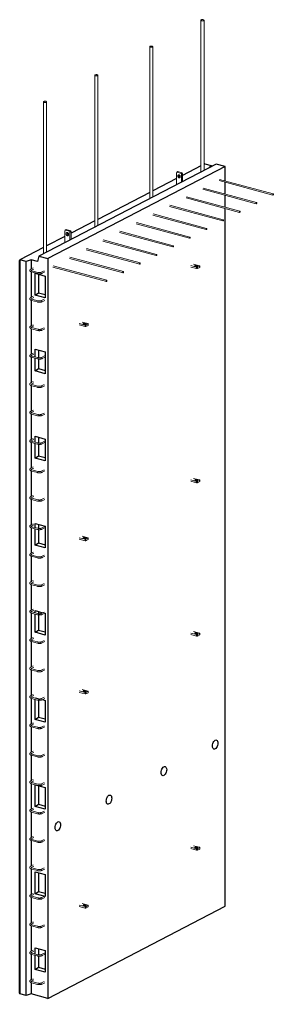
# Model space of a CAD drawing. Header units: millimetres. Extents: x -2992 to 10800, y 1067 to 19104.
# Drawn here: x 9178 to 10800, y 5946 to 12197 of the extents above; entities that cross this region are included whole.
import ezdxf

# ---------------------------------------------------------------- set-up
doc = ezdxf.new("R2010")
doc.units = ezdxf.units.MM
for name, color, linetype, lineweight in [('A-GENM', 13, 'Continuous', 18), ('A-WALL', 113, 'Continuous', 25), ('S-RBAR', 171, 'Continuous', 18)]:
    doc.layers.add(name, color=color, linetype=linetype, lineweight=lineweight)

# ---------------------------------------------------------------- blocks, each defined once
blk = doc.blocks.new('Rebar Bar - Part 3166313199-431004-3D Ortho')
at = {"layer": 'S-RBAR'}
for p, q in [((-8254.6, 10610.9), (-8270.7, 10602.6)), ((-8267, 10595.5), (-8250.9, 10603.8))]:
    blk.add_line(p, q, dxfattribs=at)
blk = doc.blocks.new('Rebar Bar - Part 2227165887-431004-3D Ortho')
at = {"layer": 'S-RBAR'}
for points in [[(-8270.7, 10602.6, 0), (-8271.3, 10602.3, 0), (-8271.8, 10601.9, 0), (-8272.4, 10601.6, 0), (-8272.9, 10601.2, 0), (-8273.4, 10600.8, 0), (-8273.9, 10600.4, 0), (-8274.3, 10600, 0), (-8274.8, 10599.5, 0), (-8275.2, 10599, 0), (-8275.5, 10598.4, 0), (-8275.9, 10597.8, 0), (-8276.2, 10597.2, 0), (-8276.4, 10596.5, 0), (-8276.5, 10595.8, 0), (-8276.6, 10595.1, 0), (-8276.6, 10594.4, 0), (-8276.6, 10593.7, 0), (-8276.4, 10593, 0), (-8276.2, 10592.3, 0), (-8275.9, 10591.6, 0), (-8275.6, 10591, 0), (-8275.3, 10590.5, 0), (-8274.9, 10590, 0), (-8274.5, 10589.5, 0), (-8274, 10589, 0), (-8273.5, 10588.6, 0), (-8273, 10588.2, 0), (-8272.5, 10587.8, 0), (-8272, 10587.5, 0), (-8271.4, 10587.1, 0), (-8270.8, 10586.8, 0), (-8270.2, 10586.5, 0), (-8269.6, 10586.2, 0), (-8269, 10585.9, 0), (-8268.3, 10585.7, 0), (-8267.7, 10585.4, 0), (-8267, 10585.2, 0), (-8266.3, 10585, 0), (-8265.6, 10584.8, 0), (-8265.4, 10584.7, 0)], [(-8268.7, 10594.3, 0), (-8268.7, 10594.3, 0), (-8268.6, 10594.4, 0), (-8268.5, 10594.5, 0), (-8268.4, 10594.6, 0), (-8268.2, 10594.7, 0), (-8268, 10594.9, 0), (-8267.7, 10595.1, 0), (-8267.5, 10595.2, 0), (-8267.1, 10595.4, 0), (-8267, 10595.5, 0)], [(-8268.7, 10595.1, 0), (-8268.7, 10595.1, 0), (-8268.7, 10595, 0), (-8268.6, 10594.9, 0), (-8268.5, 10594.8, 0), (-8268.4, 10594.7, 0), (-8268.2, 10594.6, 0), (-8268, 10594.4, 0), (-8267.7, 10594.2, 0), (-8267.5, 10594.1, 0), (-8267.1, 10593.9, 0), (-8266.8, 10593.7, 0), (-8266.4, 10593.5, 0), (-8266, 10593.3, 0), (-8265.5, 10593.2, 0), (-8265.1, 10593, 0), (-8264.6, 10592.8, 0), (-8264.1, 10592.7, 0), (-8263.5, 10592.5, 0), (-8263.3, 10592.4, 0)]]:
    blk.add_polyline3d(points, dxfattribs=at)
blk = doc.blocks.new('Rebar Bar - Part 981547073-431004-3D Ortho')
at = {"layer": 'S-RBAR'}
for p, q in [((-8265.4, 10584.7), (-8228.1, 10574.7)), ((-8226, 10582.4), (-8263.3, 10592.4))]:
    blk.add_line(p, q, dxfattribs=at)
blk = doc.blocks.new('Rebar Bar - Part 2227165887-V1-3D Ortho')
at = {"layer": 'S-RBAR'}
for points in [[(-8197.3, 10576.7, 0), (-8197.9, 10576.4, 0), (-8198.5, 10576.1, 0), (-8199.1, 10575.8, 0), (-8199.8, 10575.5, 0), (-8200.4, 10575.3, 0), (-8201.1, 10575.1, 0), (-8201.8, 10574.9, 0), (-8202.6, 10574.7, 0), (-8203.3, 10574.5, 0), (-8204.1, 10574.3, 0), (-8204.8, 10574.1, 0), (-8205.6, 10574, 0), (-8206.4, 10573.8, 0), (-8207.2, 10573.7, 0), (-8208, 10573.6, 0), (-8208.8, 10573.5, 0), (-8209.7, 10573.4, 0), (-8210.5, 10573.3, 0), (-8211.3, 10573.2, 0), (-8212.2, 10573.2, 0), (-8213.1, 10573.1, 0), (-8213.9, 10573.1, 0), (-8214.8, 10573.1, 0), (-8215.6, 10573.1, 0), (-8216.5, 10573.1, 0), (-8217.3, 10573.1, 0), (-8218.2, 10573.2, 0), (-8219.1, 10573.2, 0), (-8219.9, 10573.3, 0), (-8220.7, 10573.4, 0), (-8221.6, 10573.4, 0), (-8222.4, 10573.5, 0), (-8223.2, 10573.7, 0), (-8224, 10573.8, 0), (-8224.8, 10573.9, 0), (-8225.6, 10574.1, 0), (-8226.4, 10574.2, 0), (-8227.1, 10574.4, 0), (-8227.9, 10574.6, 0), (-8228.1, 10574.7, 0)], [(-8200.9, 10583.8, 0), (-8201.3, 10583.6, 0), (-8201.7, 10583.4, 0), (-8202.1, 10583.2, 0), (-8202.6, 10583, 0), (-8203.1, 10582.9, 0), (-8203.6, 10582.7, 0), (-8204.1, 10582.5, 0), (-8204.7, 10582.4, 0), (-8205.2, 10582.2, 0), (-8205.8, 10582.1, 0), (-8206.4, 10582, 0), (-8207.1, 10581.8, 0), (-8207.7, 10581.7, 0), (-8208.4, 10581.6, 0), (-8209.1, 10581.5, 0), (-8209.8, 10581.4, 0), (-8210.5, 10581.3, 0), (-8211.2, 10581.3, 0), (-8211.9, 10581.2, 0), (-8212.6, 10581.2, 0), (-8213.4, 10581.1, 0), (-8214.1, 10581.1, 0), (-8214.8, 10581.1, 0), (-8215.6, 10581.1, 0), (-8216.3, 10581.1, 0), (-8217.1, 10581.1, 0), (-8217.8, 10581.2, 0), (-8218.5, 10581.2, 0), (-8219.2, 10581.3, 0), (-8220, 10581.3, 0), (-8220.7, 10581.4, 0), (-8221.4, 10581.5, 0), (-8222.1, 10581.6, 0), (-8222.7, 10581.7, 0), (-8223.4, 10581.8, 0), (-8224, 10581.9, 0), (-8224.6, 10582, 0), (-8225.2, 10582.2, 0), (-8225.8, 10582.3, 0), (-8226, 10582.4, 0)]]:
    blk.add_polyline3d(points, dxfattribs=at)
blk = doc.blocks.new('Rebar Bar - Part 3131074535-431004-3D Ortho')
at = {"layer": 'S-RBAR'}
for p, q in [((-8184.9, 10592.1), (-8200.9, 10583.8)), ((-8197.3, 10576.7), (-8181.2, 10585))]:
    blk.add_line(p, q, dxfattribs=at)
blk = doc.blocks.new('Rebar Bar - Part 3131074535-V2-3D Ortho')
at = {"layer": 'S-RBAR'}
for p, q in [((-8178.4, 10050.7), (-8200.9, 10039)), ((-8197.3, 10031.9), (-8178.4, 10041.7))]:
    blk.add_line(p, q, dxfattribs=at)
blk = doc.blocks.new('Rebar Bar - Part 3166313199-V3-3D Ortho')
at = {"layer": 'S-RBAR'}
for p, q in [((-8254.6, 7887.3), (-8270.7, 7879)), ((-8267, 7871.9), (-8251.3, 7880))]:
    blk.add_line(p, q, dxfattribs=at)
blk = doc.blocks.new('Rebar Bar - Part 3131074535-V4-3D Ortho')
at = {"layer": 'S-RBAR'}
for p, q in [((-8185.4, 7686.7), (-8200.9, 7678.6)), ((-8197.3, 7671.5), (-8181.2, 7679.8))]:
    blk.add_line(p, q, dxfattribs=at)
blk = doc.blocks.new('Rebar Bar - Part 3131074535-V5-3D Ortho')
at = {"layer": 'S-RBAR'}
for p, q in [((-8184.3, 7324.1), (-8200.9, 7315.4)), ((-8197.3, 7308.3), (-8181.2, 7316.7))]:
    blk.add_line(p, q, dxfattribs=at)
blk = doc.blocks.new('RR spread anchor face based - RR-SA-4_0-240-1726833-3D Ortho')
at = {"layer": 'A-GENM'}
for p, q in [((-8050.4, 10852.5), (-8052.4, 10848.4)), ((-8052.4, 10848.4), (-8052.4, 10772.1)), ((-8050.4, 10852.5), (-8043.4, 10856.1)), ((-8022, 10844.8), (-8050.4, 10852.5)), ((-8043.5, 10826.2), (-8043.5, 10829.9)), ((-8043.4, 10856.1), (-8015, 10848.5)), ((-8036.2, 10835.7), (-8036.5, 10833.6)), ((-8036.5, 10833.6), (-8036.5, 10829.9)), ((-8028.9, 10826), (-8028.9, 10822.3)), ((-8022, 10844.8), (-8015, 10848.5)), ((-8020, 10839.6), (-8022, 10844.8)), ((-8013, 10843.3), (-8020, 10839.6)), ((-8020, 10788.9), (-8020, 10839.6)), ((-8015, 10848.5), (-8013, 10843.3)), ((-8013, 10843.3), (-8013, 10792.6))]:
    blk.add_line(p, q, dxfattribs=at)
for points in [[(-8043.5, 10829.9, 0), (-8043.3, 10832, 0), (-8042.5, 10833.8, 0), (-8041.4, 10835.3, 0), (-8039.9, 10836.2, 0), (-8038.1, 10836.5, 0), (-8036.2, 10836.3, 0), (-8034.3, 10835.5, 0), (-8032.6, 10834.2, 0), (-8031.1, 10832.5, 0), (-8029.9, 10830.4, 0), (-8029.2, 10828.2, 0), (-8028.9, 10826, 0)], [(-8028.9, 10822.3, 0), (-8029.2, 10820.2, 0), (-8029.9, 10818.4, 0), (-8031.1, 10817, 0), (-8032.6, 10816, 0), (-8034.3, 10815.7, 0), (-8036.2, 10815.9, 0), (-8038.1, 10816.7, 0), (-8039.9, 10818, 0), (-8041.4, 10819.7, 0), (-8042.5, 10821.8, 0), (-8043.3, 10824, 0), (-8043.5, 10826.2, 0)], [(-8036.5, 10829.9, 0), (-8036.2, 10827.6, 0), (-8035.5, 10825.4, 0), (-8034.4, 10823.4, 0), (-8032.8, 10821.6, 0), (-8031.1, 10820.3, 0), (-8029.4, 10819.6, 0)], [(-8042.5, 10777.5, 0), (-8041.4, 10778.9, 0), (-8039.9, 10779.8, 0), (-8038.1, 10780.1, 0), (-8037.1, 10780.1, 0)]]:
    blk.add_polyline3d(points, dxfattribs=at)
blk = doc.blocks.new('RR spread anchor face based - RR-SA-2_5-150-1726819-3D Ortho')
at = {"layer": 'A-GENM'}
for p, q in [((-7960.4, 10255.8), (-7923.9, 10245.9)), ((-7906.3, 10255), (-7942.8, 10264.9)), ((-7927.7, 10250.6), (-7932.6, 10252)), ((-7924.4, 10256.2), (-7919.5, 10254.9)), ((-7918.4, 10245.6), (-7903.7, 10253.2)), ((-7903.7, 10253.2), (-7906.3, 10255)), ((-7903.7, 10253.2), (-7903.7, 10243.9)), ((-7923.9, 10236.6), (-7960.4, 10246.5)), ((-7923.9, 10245.9), (-7918.4, 10245.6)), ((-7923.9, 10236.6), (-7923.9, 10245.9)), ((-7918.4, 10236.3), (-7923.9, 10236.6)), ((-7918.4, 10245.6), (-7918.4, 10236.3)), ((-7903.7, 10243.9), (-7918.4, 10236.3))]:
    blk.add_line(p, q, dxfattribs=at)
for points in [[(-7932.6, 10252, 0), (-7933.9, 10252.4, 0), (-7934.9, 10253, 0), (-7935.4, 10253.7, 0), (-7935.4, 10254.3, 0), (-7935, 10255, 0), (-7934.2, 10255.6, 0), (-7932.9, 10256.1, 0), (-7931.3, 10256.5, 0), (-7929.6, 10256.7, 0), (-7927.8, 10256.7, 0), (-7926, 10256.5, 0), (-7924.4, 10256.2, 0)], [(-7919.5, 10254.9, 0), (-7918.2, 10254.4, 0), (-7917.2, 10253.8, 0), (-7916.7, 10253.2, 0), (-7916.6, 10252.5, 0), (-7917.1, 10251.8, 0), (-7917.9, 10251.2, 0), (-7919.2, 10250.7, 0), (-7920.7, 10250.4, 0), (-7922.5, 10250.2, 0), (-7924.3, 10250.2, 0), (-7926.1, 10250.3, 0), (-7927.7, 10250.6, 0)]]:
    blk.add_polyline3d(points, dxfattribs=at)
blk = doc.blocks.new('Rebar Bar - Part 1814174108-431004-3D Ortho')
at = {"layer": 'S-RBAR'}
for p, q in [((-7511, 12023.3), (-7511, 11053)), ((-7491, 11063.4), (-7491, 12023.3))]:
    blk.add_line(p, q, dxfattribs=at)
for points in [[(-7495.2, 12026.3, 0), (-7497.5, 12026.8, 0), (-7500, 12027, 0), (-7502.6, 12027, 0), (-7505.1, 12026.7, 0), (-7507.3, 12026.2, 0), (-7509.1, 12025.5, 0), (-7510.4, 12024.6, 0), (-7511, 12023.7, 0), (-7510.9, 12022.7, 0), (-7510.1, 12021.8, 0), (-7508.8, 12020.9, 0), (-7506.9, 12020.3, 0)], [(-7506.9, 12020.3, 0), (-7504.6, 12019.8, 0), (-7502, 12019.6, 0), (-7499.4, 12019.6, 0), (-7496.9, 12019.9, 0), (-7494.7, 12020.4, 0), (-7492.9, 12021.1, 0), (-7491.7, 12022, 0), (-7491.1, 12022.9, 0), (-7491.1, 12023.9, 0), (-7491.9, 12024.8, 0), (-7493.3, 12025.7, 0), (-7495.2, 12026.3, 0)]]:
    blk.add_polyline3d(points, dxfattribs=at)
blk = doc.blocks.new('Rebar Bar - Part 1026889929-431004-3D Ortho')
at = {"layer": 'S-RBAR'}
for p, q in [((-8188.9, 11671.5), (-8188.9, 10701.2)), ((-8168.9, 10711.6), (-8168.9, 11671.5))]:
    blk.add_line(p, q, dxfattribs=at)
for points in [[(-8173.1, 11674.6, 0), (-8175.4, 11675, 0), (-8177.9, 11675.2, 0), (-8180.5, 11675.2, 0), (-8183, 11674.9, 0), (-8185.3, 11674.4, 0), (-8187, 11673.7, 0), (-8188.3, 11672.8, 0), (-8188.9, 11671.9, 0), (-8188.8, 11670.9, 0), (-8188.1, 11670, 0), (-8186.7, 11669.2, 0), (-8184.8, 11668.5, 0)], [(-8184.8, 11668.5, 0), (-8182.5, 11668, 0), (-8179.9, 11667.8, 0), (-8177.3, 11667.8, 0), (-8174.8, 11668.1, 0), (-8172.6, 11668.6, 0), (-8170.8, 11669.3, 0), (-8169.6, 11670.2, 0), (-8169, 11671.1, 0), (-8169.1, 11672.1, 0), (-8169.8, 11673.1, 0), (-8171.2, 11673.9, 0), (-8173.1, 11674.6, 0)]]:
    blk.add_polyline3d(points, dxfattribs=at)
blk = doc.blocks.new('Rebar Bar - Part 1386382727-431004-3D Ortho')
at = {"layer": 'S-RBAR'}
for p, q in [((-7184, 12193), (-7184, 11222.7)), ((-7164, 11233.1), (-7164, 12193))]:
    blk.add_line(p, q, dxfattribs=at)
for points in [[(-7168.2, 12196, 0), (-7170.5, 12196.5, 0), (-7173, 12196.7, 0), (-7175.6, 12196.7, 0), (-7178.1, 12196.4, 0), (-7180.3, 12195.9, 0), (-7182.1, 12195.2, 0), (-7183.4, 12194.3, 0), (-7184, 12193.4, 0), (-7183.9, 12192.4, 0), (-7183.1, 12191.4, 0), (-7181.8, 12190.6, 0), (-7179.9, 12189.9, 0)], [(-7179.9, 12189.9, 0), (-7177.6, 12189.5, 0), (-7175, 12189.3, 0), (-7172.4, 12189.3, 0), (-7169.9, 12189.6, 0), (-7167.7, 12190.1, 0), (-7165.9, 12190.8, 0), (-7164.7, 12191.6, 0), (-7164.1, 12192.6, 0), (-7164.2, 12193.6, 0), (-7164.9, 12194.5, 0), (-7166.3, 12195.3, 0), (-7168.2, 12196, 0)]]:
    blk.add_polyline3d(points, dxfattribs=at)
blk = doc.blocks.new('Rebar Bar - Part 4226160731-431004-3D Ortho')
at = {"layer": 'S-RBAR'}
for p, q in [((-8129.6, 10616.5), (-7787.5, 10524.1)), ((-7785.4, 10531.9), (-8127.5, 10624.2))]:
    blk.add_line(p, q, dxfattribs=at)
for points in [[(-7784.1, 10529.2, 0), (-7784.2, 10530.1, 0), (-7784.4, 10530.9, 0), (-7784.8, 10531.5, 0), (-7785.2, 10531.8, 0), (-7785.8, 10531.9, 0), (-7786.4, 10531.7, 0), (-7787, 10531.3, 0), (-7787.6, 10530.6, 0), (-7788.1, 10529.8, 0), (-7788.4, 10528.8, 0), (-7788.7, 10527.8, 0), (-7788.8, 10526.8, 0)], [(-7788.8, 10526.8, 0), (-7788.7, 10525.9, 0), (-7788.4, 10525.1, 0), (-7788.1, 10524.5, 0), (-7787.6, 10524.2, 0), (-7787, 10524.1, 0), (-7786.4, 10524.3, 0), (-7785.8, 10524.7, 0), (-7785.2, 10525.4, 0), (-7784.8, 10526.2, 0), (-7784.4, 10527.2, 0), (-7784.2, 10528.2, 0), (-7784.1, 10529.2, 0)]]:
    blk.add_polyline3d(points, dxfattribs=at)
blk = doc.blocks.new('Rebar Bar - Part 4226160731-V6-3D Ortho')
at = {"layer": 'S-RBAR'}
for p, q in [((-8023.1, 10671.6), (-7681.1, 10579.3)), ((-7679, 10587), (-8021.2, 10679.4))]:
    blk.add_line(p, q, dxfattribs=at)
for points in [[(-7677.7, 10584.4, 0), (-7677.8, 10585.3, 0), (-7678.1, 10586.1, 0), (-7678.4, 10586.7, 0), (-7678.9, 10587, 0), (-7679.5, 10587.1, 0), (-7680.1, 10586.9, 0), (-7680.7, 10586.5, 0), (-7681.2, 10585.8, 0), (-7681.7, 10585, 0), (-7682.1, 10584, 0), (-7682.3, 10583, 0), (-7682.4, 10582, 0)], [(-7682.4, 10582, 0), (-7682.3, 10581.1, 0), (-7682.1, 10580.3, 0), (-7681.7, 10579.7, 0), (-7681.2, 10579.4, 0), (-7680.7, 10579.3, 0), (-7680.1, 10579.5, 0), (-7679.5, 10579.9, 0), (-7678.9, 10580.6, 0), (-7678.4, 10581.4, 0), (-7678.1, 10582.4, 0), (-7677.8, 10583.4, 0), (-7677.7, 10584.4, 0)]]:
    blk.add_polyline3d(points, dxfattribs=at)
blk = doc.blocks.new('Rebar Bar - Part 4226160731-V7-3D Ortho')
at = {"layer": 'S-RBAR'}
for p, q in [((-7491.7, 10947.6), (-7149.4, 10855.2)), ((-7147.3, 10863), (-7489.5, 10955.3))]:
    blk.add_line(p, q, dxfattribs=at)
for points in [[(-7146, 10860.3, 0), (-7146.1, 10861.2, 0), (-7146.4, 10862, 0), (-7146.7, 10862.6, 0), (-7147.2, 10862.9, 0), (-7147.8, 10863, 0), (-7148.4, 10862.8, 0), (-7149, 10862.4, 0), (-7149.5, 10861.7, 0), (-7150, 10860.9, 0), (-7150.4, 10859.9, 0), (-7150.6, 10858.9, 0), (-7150.7, 10857.9, 0)], [(-7150.7, 10857.9, 0), (-7150.6, 10857, 0), (-7150.4, 10856.2, 0), (-7150, 10855.6, 0), (-7149.5, 10855.3, 0), (-7149, 10855.2, 0), (-7148.4, 10855.4, 0), (-7147.8, 10855.8, 0), (-7147.2, 10856.5, 0), (-7146.7, 10857.3, 0), (-7146.4, 10858.3, 0), (-7146.1, 10859.3, 0), (-7146, 10860.3, 0)]]:
    blk.add_polyline3d(points, dxfattribs=at)

msp = doc.modelspace()

# ---------------------------------------------------------------- linework, layer by layer
at = {"layer": 'A-WALL'}
for p, q in [((10435, 11273.9), (9301.4, 10685.7)), ((10491.7, 11258.6), (9358.1, 10670.4)), ((10336.4, 11262.5), (10219.8, 11201.9)), ((10361, 11275.2), (10356.2, 11272.7)), ((10361, 11275.2), (10401.6, 11264.3)), ((10401.6, 11264.3), (10386.3, 11250)), ((10401.6, 11264.3), (10401.6, 11256.6)), ((10491.7, 11258.6), (10435, 11273.9)), ((10491.7, 11166.3), (10491.7, 11258.6)), ((10203.8, 11193.7), (10200.1, 11191.7)), ((10386.3, 11250), (10387.9, 11249.5)), ((10180.3, 11181.5), (10029.3, 11103.1)), ((10491.7, 11082.5), (10491.7, 11158.1)), ((10009.4, 11092.8), (9678.3, 10921)), ((10491.7, 10998.6), (10491.7, 11074.4)), ((10491.7, 6533.8), (10491.7, 10990.4)), ((9658.5, 10910.7), (9507.3, 10832.2)), ((9491.4, 10824), (9487.3, 10821.8)), ((9467.7, 10811.6), (9351.3, 10751.3)), ((9331.5, 10741), (9180.6, 10662.7)), ((9180.6, 10662.7), (9178.4, 10658.7)), ((9178.4, 5980.2), (9178.4, 10658.7)), ((9221.2, 10651.8), (9180.6, 10662.7)), ((9180.6, 10662.7), (9180.6, 5975)), ((9252.7, 10661.7), (9221.2, 10651.8)), ((9221.2, 5964.1), (9221.2, 10651.8)), ((9293.3, 10650.8), (9252.7, 10661.7)), ((9252.7, 10661.7), (9252.7, 10604.2)), ((9301.4, 10685.7), (9293.3, 10650.8)), ((9301.4, 10685.7), (9358.1, 10670.4)), ((9358.1, 10670.4), (9358.1, 5945.6)), ((9252.7, 10595.1), (9252.7, 10594.3)), ((9252.7, 10585.6), (9252.7, 10422.6)), ((9277, 10437.2), (9277, 10576.3)), ((9277, 10576.3), (9341.9, 10558.8)), ((9299.8, 10570.2), (9299.8, 10451.9)), ((9341.9, 10558.8), (9341.9, 10419.7)), ((9277, 10437.2), (9299.8, 10451.9)), ((9299.8, 10451.9), (9341.9, 10440.5)), ((9252.7, 10413.5), (9252.7, 10412.7)), ((9252.7, 10404), (9252.7, 10241)), ((9341.9, 10419.7), (9277, 10437.2)), ((9252.7, 10231.9), (9252.7, 10231.1)), ((9252.7, 10222.4), (9252.7, 10059.4)), ((9277, 10042.2), (9277, 10091.8)), ((9277, 10091.8), (9341.9, 10074.3)), ((9299.8, 10085.7), (9299.8, 10036.9)), ((9341.9, 10074.3), (9341.9, 9935.2)), ((9252.7, 10050.3), (9252.7, 10049.6)), ((9252.7, 10040.8), (9252.7, 9877.9)), ((9277, 9952.7), (9277, 10034.1)), ((9299.8, 10028.6), (9299.8, 9967.4)), ((9277, 9952.7), (9299.8, 9967.4)), ((9341.9, 9935.2), (9277, 9952.7)), ((9299.8, 9967.4), (9341.9, 9956)), ((9252.7, 9868.8), (9252.7, 9868)), ((9252.7, 9859.3), (9252.7, 9696.3)), ((9252.7, 9687.2), (9252.7, 9686.4)), ((9252.7, 9677.7), (9252.7, 9514.7)), ((9252.7, 9505.6), (9252.7, 9504.8)), ((9277, 9497.5), (9277, 9535.4)), ((9277, 9535.4), (9341.9, 9517.9)), ((9299.8, 9529.3), (9299.8, 9492.2)), ((9341.9, 9517.9), (9341.9, 9378.8)), ((9252.7, 9496.1), (9252.7, 9333.2)), ((9277, 9396.3), (9277, 9489.4)), ((9299.8, 9483.9), (9299.8, 9411)), ((9277, 9396.3), (9299.8, 9411)), ((9341.9, 9378.8), (9277, 9396.3)), ((9299.8, 9411), (9341.9, 9399.6)), ((9252.7, 9324.1), (9252.7, 9323.3)), ((9252.7, 9314.6), (9252.7, 9151.6)), ((9252.7, 9142.5), (9252.7, 9141.7)), ((9252.7, 9133), (9252.7, 8970)), ((9252.7, 8960.9), (9252.7, 8960.1)), ((9252.7, 8951.4), (9252.7, 8788.4)), ((9277, 8952.8), (9277, 8979)), ((9277, 8979), (9341.9, 8961.5)), ((9277, 8839.9), (9277, 8944.7)), ((9299.8, 8972.8), (9299.8, 8947.5)), ((9299.8, 8939.2), (9299.8, 8854.6)), ((9341.9, 8961.5), (9341.9, 8822.4)), ((9277, 8839.9), (9299.8, 8854.6)), ((9341.9, 8822.4), (9277, 8839.9)), ((9299.8, 8854.6), (9341.9, 8843.2)), ((9252.7, 8779.3), (9252.7, 8778.5)), ((9252.7, 8769.8), (9252.7, 8606.9)), ((9252.7, 8597.8), (9252.7, 8597)), ((9252.7, 8588.3), (9252.7, 8425.3)), ((9252.7, 8416.2), (9252.7, 8415.4)), ((9252.7, 8406.7), (9252.7, 8243.7)), ((9277, 8408.1), (9277, 8422.6)), ((9277, 8422.6), (9327.3, 8409)), ((9277, 8283.5), (9277, 8400)), ((9299.8, 8416.4), (9299.8, 8402.8)), ((9299.8, 8394.5), (9299.8, 8298.2)), ((9333.6, 8407.3), (9341.9, 8405.1)), ((9341.9, 8405.1), (9341.9, 8266)), ((9277, 8283.5), (9299.8, 8298.2)), ((9341.9, 8266), (9277, 8283.5)), ((9299.8, 8298.2), (9341.9, 8286.8)), ((9252.7, 8234.6), (9252.7, 8233.8)), ((9252.7, 8225.1), (9252.7, 8062.1)), ((9252.7, 8053), (9252.7, 8052.3)), ((9252.7, 8043.5), (9252.7, 7880.6)), ((9252.7, 7871.5), (9252.7, 7870.7)), ((9252.7, 7862), (9252.7, 7699)), ((9277, 7863.4), (9277, 7866.2)), ((9277, 7866.2), (9309.1, 7857.5)), ((9277, 7727.1), (9277, 7855.3)), ((9299.8, 7860), (9299.8, 7858.1)), ((9299.8, 7849.8), (9299.8, 7741.8)), ((9323.8, 7853.5), (9341.9, 7848.7)), ((9341.9, 7848.7), (9341.9, 7709.6)), ((9252.7, 7689.9), (9252.7, 7689.1)), ((9277, 7727.1), (9299.8, 7741.8)), ((9341.9, 7709.6), (9277, 7727.1)), ((9299.8, 7741.8), (9341.9, 7730.4)), ((9252.7, 7680.4), (9252.7, 7517.4)), ((9252.7, 7508.3), (9252.7, 7507.5)), ((9252.7, 7498.8), (9252.7, 7335.9)), ((9252.7, 7326.8), (9252.7, 7326)), ((9252.7, 7317.3), (9252.7, 7154.8)), ((9277, 7170.7), (9277, 7309.8)), ((9277, 7309.8), (9341.9, 7292.3)), ((9299.8, 7303.6), (9299.8, 7185.3)), ((9341.9, 7292.3), (9341.9, 7153.2)), ((9252.7, 7145.2), (9252.7, 7144.4)), ((9252.7, 7135.7), (9252.7, 6972.7)), ((9277, 7170.7), (9299.8, 7185.3)), ((9341.9, 7153.2), (9277, 7170.7)), ((9299.8, 7185.3), (9341.9, 7174)), ((9252.7, 6963.6), (9252.7, 6962.8)), ((9252.7, 6954.1), (9252.7, 6791.1)), ((9252.7, 6782), (9252.7, 6781.2)), ((9252.7, 6772.5), (9252.7, 6609.6)), ((9277, 6614.3), (9277, 6753.4)), ((9277, 6753.4), (9341.9, 6735.9)), ((9299.8, 6747.2), (9299.8, 6628.9)), ((9341.9, 6735.9), (9341.9, 6596.8)), ((9277, 6614.3), (9299.8, 6628.9)), ((9299.8, 6628.9), (9341.9, 6617.6)), ((9252.7, 6600.5), (9252.7, 6599.7)), ((9252.7, 6591), (9252.7, 6428)), ((9341.9, 6596.8), (9277, 6614.3)), ((9358.1, 5945.6), (10491.7, 6533.8)), ((9252.7, 6418.9), (9252.7, 6418.1)), ((9252.7, 6409.4), (9252.7, 6246.4)), ((9277, 6229.2), (9277, 6268.8)), ((9277, 6268.8), (9341.9, 6251.3)), ((9299.8, 6262.7), (9299.8, 6223.9)), ((9341.9, 6251.3), (9341.9, 6112.2)), ((9252.7, 6237.3), (9252.7, 6236.5)), ((9252.7, 6227.8), (9252.7, 6064.8)), ((9277, 6129.7), (9277, 6221.1)), ((9299.8, 6215.6), (9299.8, 6144.4)), ((9277, 6129.7), (9299.8, 6144.4)), ((9341.9, 6112.2), (9277, 6129.7)), ((9299.8, 6144.4), (9341.9, 6133)), ((9252.7, 6055.7), (9252.7, 6055)), ((9252.7, 6046.2), (9252.7, 5974)), ((9180.6, 5975), (9178.4, 5980.2)), ((9221.2, 5964.1), (9180.6, 5975)), ((9252.7, 5974), (9221.2, 5964.1)), ((9358.1, 5945.6), (9252.7, 5974))]:
    msp.add_line(p, q, dxfattribs=at)
for points in [[(10427.4, 7539, 0), (10422.9, 7537.6, 0), (10418.6, 7538.2, 0), (10415, 7540.7, 0), (10412.2, 7545.1, 0), (10410.4, 7550.9, 0), (10409.8, 7557.7, 0), (10410.4, 7565.3, 0), (10412.2, 7572.9, 0), (10415, 7580.1, 0), (10418.6, 7586.4, 0), (10422.9, 7591.4, 0), (10427.4, 7594.7, 0)], [(10427.4, 7594.7, 0), (10431.9, 7596.1, 0), (10436.2, 7595.5, 0), (10439.8, 7593, 0), (10442.6, 7588.6, 0), (10444.3, 7582.8, 0), (10444.9, 7576, 0), (10444.3, 7568.4, 0), (10442.6, 7560.8, 0), (10439.8, 7553.6, 0), (10436.2, 7547.3, 0), (10431.9, 7542.3, 0), (10427.4, 7539, 0)], [(10100.4, 7369.4, 0), (10095.9, 7367.9, 0), (10091.6, 7368.5, 0), (10088, 7371.1, 0), (10085.2, 7375.4, 0), (10083.5, 7381.2, 0), (10082.9, 7388.1, 0), (10083.5, 7395.6, 0), (10085.2, 7403.2, 0), (10088, 7410.4, 0), (10091.6, 7416.7, 0), (10095.9, 7421.7, 0), (10100.4, 7425, 0)], [(10100.4, 7425, 0), (10105, 7426.4, 0), (10109.2, 7425.8, 0), (10112.8, 7423.3, 0), (10115.6, 7419, 0), (10117.4, 7413.2, 0), (10118, 7406.3, 0), (10117.4, 7398.8, 0), (10115.6, 7391.2, 0), (10112.8, 7383.9, 0), (10109.2, 7377.6, 0), (10105, 7372.7, 0), (10100.4, 7369.4, 0)], [(9749.5, 7187.2, 0), (9744.9, 7185.8, 0), (9740.7, 7186.4, 0), (9737.1, 7189, 0), (9734.3, 7193.3, 0), (9732.5, 7199.1, 0), (9731.9, 7206, 0), (9732.5, 7213.5, 0), (9734.3, 7221.1, 0), (9737.1, 7228.3, 0), (9740.7, 7234.6, 0), (9744.9, 7239.6, 0), (9749.5, 7242.9, 0)], [(9749.5, 7242.9, 0), (9754, 7244.3, 0), (9758.2, 7243.7, 0), (9761.9, 7241.2, 0), (9764.7, 7236.9, 0), (9766.4, 7231.1, 0), (9767, 7224.2, 0), (9766.4, 7216.7, 0), (9764.7, 7209, 0), (9761.9, 7201.8, 0), (9758.2, 7195.5, 0), (9754, 7190.5, 0), (9749.5, 7187.2, 0)], [(9422.5, 7017.6, 0), (9417.9, 7016.2, 0), (9413.7, 7016.7, 0), (9410.1, 7019.3, 0), (9407.3, 7023.6, 0), (9405.5, 7029.4, 0), (9404.9, 7036.3, 0), (9405.5, 7043.8, 0), (9407.3, 7051.4, 0), (9410.1, 7058.6, 0), (9413.7, 7064.9, 0), (9417.9, 7069.9, 0), (9422.5, 7073.2, 0)], [(9422.5, 7073.2, 0), (9427, 7074.6, 0), (9431.3, 7074, 0), (9434.9, 7071.5, 0), (9437.7, 7067.2, 0), (9439.4, 7061.4, 0), (9440, 7054.5, 0), (9439.4, 7047, 0), (9437.7, 7039.4, 0), (9434.9, 7032.2, 0), (9431.3, 7025.9, 0), (9427, 7020.9, 0), (9422.5, 7017.6, 0)]]:
    msp.add_polyline3d(points, dxfattribs=at)

# ---------------------------------------------------------------- block references
at = {"layer": 'A-GENM'}
for name, p in [('RR spread anchor face based - RR-SA-4_0-240-1726833-3D Ortho', (18232.8, 369.7)), ('RR spread anchor face based - RR-SA-4_0-240-1726833-3D Ortho', (17520.3, 0)), ('RR spread anchor face based - RR-SA-2_5-150-1726819-3D Ortho', (18232.8, 369.7)), ('RR spread anchor face based - RR-SA-2_5-150-1726819-3D Ortho', (17520.3, 0)), ('RR spread anchor face based - RR-SA-2_5-150-1726819-3D Ortho', (18232.8, -998.1)), ('RR spread anchor face based - RR-SA-2_5-150-1726819-3D Ortho', (17520.3, -1367.8)), ('RR spread anchor face based - RR-SA-2_5-150-1726819-3D Ortho', (18232.8, -1976.6)), ('RR spread anchor face based - RR-SA-2_5-150-1726819-3D Ortho', (17520.3, -2346.3)), ('RR spread anchor face based - RR-SA-2_5-150-1726819-3D Ortho', (18232.8, -3344.4)), ('RR spread anchor face based - RR-SA-2_5-150-1726819-3D Ortho', (17520.3, -3714.1))]:
    msp.add_blockref(name, p, dxfattribs=at)
at = {"layer": 'S-RBAR'}
for name, p in [('Rebar Bar - Part 1386382727-431004-3D Ortho', (17520.3, 0)), ('Rebar Bar - Part 1814174108-431004-3D Ortho', (17520.3, 0)), ('Rebar Bar - Part 1814174108-431004-3D Ortho', (17169.4, -182.1)), ('Rebar Bar - Part 1026889929-431004-3D Ortho', (17520.3, 0)), ('Rebar Bar - Part 4226160731-431004-3D Ortho', (18583.7, 551.8)), ('Rebar Bar - Part 4226160731-431004-3D Ortho', (18371, 441.4)), ('Rebar Bar - Part 4226160731-431004-3D Ortho', (18477.4, 496.6)), ('Rebar Bar - Part 4226160731-431004-3D Ortho', (18264.7, 386.3)), ('Rebar Bar - Part 4226160731-V7-3D Ortho', (17520.3, 0)), ('Rebar Bar - Part 4226160731-431004-3D Ortho', (18052, 275.9)), ('Rebar Bar - Part 4226160731-431004-3D Ortho', (17945.7, 220.7)), ('Rebar Bar - Part 4226160731-431004-3D Ortho', (17839.3, 165.5)), ('Rebar Bar - Part 4226160731-431004-3D Ortho', (17733, 110.4)), ('Rebar Bar - Part 4226160731-V6-3D Ortho', (17520.3, 0)), ('Rebar Bar - Part 2227165887-431004-3D Ortho', (17520.3, 0)), ('Rebar Bar - Part 3166313199-431004-3D Ortho', (17520.3, 0)), ('Rebar Bar - Part 981547073-431004-3D Ortho', (17520.3, 0)), ('Rebar Bar - Part 2227165887-V1-3D Ortho', (17520.3, 0)), ('Rebar Bar - Part 3131074535-431004-3D Ortho', (17520.3, 0)), ('Rebar Bar - Part 4226160731-431004-3D Ortho', (17520.3, 0)), ('Rebar Bar - Part 2227165887-431004-3D Ortho', (17520.3, -181.6)), ('Rebar Bar - Part 3166313199-431004-3D Ortho', (17520.3, -181.6)), ('Rebar Bar - Part 981547073-431004-3D Ortho', (17520.3, -181.6)), ('Rebar Bar - Part 2227165887-V1-3D Ortho', (17520.3, -181.6)), ('Rebar Bar - Part 3131074535-431004-3D Ortho', (17520.3, -181.6)), ('Rebar Bar - Part 2227165887-431004-3D Ortho', (17520.3, -363.1)), ('Rebar Bar - Part 3166313199-431004-3D Ortho', (17520.3, -363.1)), ('Rebar Bar - Part 981547073-431004-3D Ortho', (17520.3, -363.1)), ('Rebar Bar - Part 2227165887-V1-3D Ortho', (17520.3, -363.1)), ('Rebar Bar - Part 3131074535-431004-3D Ortho', (17520.3, -363.1)), ('Rebar Bar - Part 3166313199-431004-3D Ortho', (17520.3, -544.7)), ('Rebar Bar - Part 2227165887-431004-3D Ortho', (17520.3, -544.7)), ('Rebar Bar - Part 981547073-431004-3D Ortho', (17520.3, -544.7)), ('Rebar Bar - Part 2227165887-V1-3D Ortho', (17520.3, -544.7)), ('Rebar Bar - Part 3131074535-V2-3D Ortho', (17520.3, 0)), ('Rebar Bar - Part 3166313199-431004-3D Ortho', (17520.3, -726.3)), ('Rebar Bar - Part 2227165887-431004-3D Ortho', (17520.3, -726.3)), ('Rebar Bar - Part 981547073-431004-3D Ortho', (17520.3, -726.3)), ('Rebar Bar - Part 2227165887-V1-3D Ortho', (17520.3, -726.3)), ('Rebar Bar - Part 3131074535-431004-3D Ortho', (17520.3, -726.3)), ('Rebar Bar - Part 2227165887-431004-3D Ortho', (17520.3, -907.9)), ('Rebar Bar - Part 3166313199-431004-3D Ortho', (17520.3, -907.9)), ('Rebar Bar - Part 981547073-431004-3D Ortho', (17520.3, -907.9)), ('Rebar Bar - Part 2227165887-V1-3D Ortho', (17520.3, -907.9)), ('Rebar Bar - Part 3131074535-431004-3D Ortho', (17520.3, -907.9)), ('Rebar Bar - Part 2227165887-431004-3D Ortho', (17520.3, -1089.4)), ('Rebar Bar - Part 3166313199-431004-3D Ortho', (17520.3, -1089.4)), ('Rebar Bar - Part 981547073-431004-3D Ortho', (17520.3, -1089.4)), ('Rebar Bar - Part 3131074535-V2-3D Ortho', (17520.3, -544.7)), ('Rebar Bar - Part 2227165887-V1-3D Ortho', (17520.3, -1089.4)), ('Rebar Bar - Part 2227165887-431004-3D Ortho', (17520.3, -1271)), ('Rebar Bar - Part 3166313199-431004-3D Ortho', (17520.3, -1271)), ('Rebar Bar - Part 981547073-431004-3D Ortho', (17520.3, -1271)), ('Rebar Bar - Part 3131074535-431004-3D Ortho', (17520.3, -1271)), ('Rebar Bar - Part 2227165887-V1-3D Ortho', (17520.3, -1271)), ('Rebar Bar - Part 2227165887-431004-3D Ortho', (17520.3, -1452.6)), ('Rebar Bar - Part 3166313199-431004-3D Ortho', (17520.3, -1452.6)), ('Rebar Bar - Part 981547073-431004-3D Ortho', (17520.3, -1452.6)), ('Rebar Bar - Part 2227165887-V1-3D Ortho', (17520.3, -1452.6)), ('Rebar Bar - Part 3131074535-431004-3D Ortho', (17520.3, -1452.6)), ('Rebar Bar - Part 2227165887-431004-3D Ortho', (17520.3, -1634.2)), ('Rebar Bar - Part 3166313199-431004-3D Ortho', (17520.3, -1634.2)), ('Rebar Bar - Part 981547073-431004-3D Ortho', (17520.3, -1634.2)), ('Rebar Bar - Part 2227165887-V1-3D Ortho', (17520.3, -1634.2)), ('Rebar Bar - Part 3131074535-V2-3D Ortho', (17520.3, -1089.4)), ('Rebar Bar - Part 2227165887-431004-3D Ortho', (17520.3, -1815.7)), ('Rebar Bar - Part 3166313199-431004-3D Ortho', (17520.3, -1815.7)), ('Rebar Bar - Part 981547073-431004-3D Ortho', (17520.3, -1815.7)), ('Rebar Bar - Part 2227165887-V1-3D Ortho', (17520.3, -1815.7)), ('Rebar Bar - Part 3131074535-431004-3D Ortho', (17520.3, -1815.7)), ('Rebar Bar - Part 2227165887-431004-3D Ortho', (17520.3, -1997.3)), ('Rebar Bar - Part 3166313199-431004-3D Ortho', (17520.3, -1997.3)), ('Rebar Bar - Part 981547073-431004-3D Ortho', (17520.3, -1997.3)), ('Rebar Bar - Part 2227165887-V1-3D Ortho', (17520.3, -1997.3)), ('Rebar Bar - Part 3131074535-431004-3D Ortho', (17520.3, -1997.3)), ('Rebar Bar - Part 2227165887-431004-3D Ortho', (17520.3, -2178.9)), ('Rebar Bar - Part 3166313199-431004-3D Ortho', (17520.3, -2178.9)), ('Rebar Bar - Part 981547073-431004-3D Ortho', (17520.3, -2178.9)), ('Rebar Bar - Part 2227165887-V1-3D Ortho', (17520.3, -2178.9)), ('Rebar Bar - Part 3131074535-431004-3D Ortho', (17520.3, -2178.9)), ('Rebar Bar - Part 2227165887-431004-3D Ortho', (17520.3, -2360.4)), ('Rebar Bar - Part 3166313199-431004-3D Ortho', (17520.3, -2360.4)), ('Rebar Bar - Part 981547073-431004-3D Ortho', (17520.3, -2360.4)), ('Rebar Bar - Part 2227165887-V1-3D Ortho', (17520.3, -2360.4)), ('Rebar Bar - Part 3131074535-431004-3D Ortho', (17520.3, -2360.4)), ('Rebar Bar - Part 3166313199-431004-3D Ortho', (17520.3, -2542)), ('Rebar Bar - Part 2227165887-431004-3D Ortho', (17520.3, -2542)), ('Rebar Bar - Part 981547073-431004-3D Ortho', (17520.3, -2542)), ('Rebar Bar - Part 2227165887-V1-3D Ortho', (17520.3, -2542)), ('Rebar Bar - Part 3131074535-431004-3D Ortho', (17520.3, -2542)), ('Rebar Bar - Part 2227165887-431004-3D Ortho', (17520.3, -2723.6)), ('Rebar Bar - Part 3166313199-V3-3D Ortho', (17520.3, 0)), ('Rebar Bar - Part 981547073-431004-3D Ortho', (17520.3, -2723.6)), ('Rebar Bar - Part 2227165887-V1-3D Ortho', (17520.3, -2723.6)), ('Rebar Bar - Part 3131074535-431004-3D Ortho', (17520.3, -2723.6)), ('Rebar Bar - Part 2227165887-431004-3D Ortho', (17520.3, -2905.2)), ('Rebar Bar - Part 3166313199-431004-3D Ortho', (17520.3, -2905.2)), ('Rebar Bar - Part 981547073-431004-3D Ortho', (17520.3, -2905.2)), ('Rebar Bar - Part 2227165887-V1-3D Ortho', (17520.3, -2905.2)), ('Rebar Bar - Part 3131074535-V4-3D Ortho', (17520.3, 0)), ('Rebar Bar - Part 2227165887-431004-3D Ortho', (17520.3, -3086.7)), ('Rebar Bar - Part 3166313199-431004-3D Ortho', (17520.3, -3086.7)), ('Rebar Bar - Part 981547073-431004-3D Ortho', (17520.3, -3086.7)), ('Rebar Bar - Part 3131074535-431004-3D Ortho', (17520.3, -3086.7)), ('Rebar Bar - Part 2227165887-V1-3D Ortho', (17520.3, -3086.7)), ('Rebar Bar - Part 2227165887-431004-3D Ortho', (17520.3, -3268.3)), ('Rebar Bar - Part 3166313199-431004-3D Ortho', (17520.3, -3268.3)), ('Rebar Bar - Part 981547073-431004-3D Ortho', (17520.3, -3268.3)), ('Rebar Bar - Part 2227165887-V1-3D Ortho', (17520.3, -3268.3)), ('Rebar Bar - Part 3131074535-V5-3D Ortho', (17520.3, 0)), ('Rebar Bar - Part 2227165887-431004-3D Ortho', (17520.3, -3449.9)), ('Rebar Bar - Part 3166313199-431004-3D Ortho', (17520.3, -3449.9)), ('Rebar Bar - Part 981547073-431004-3D Ortho', (17520.3, -3449.9)), ('Rebar Bar - Part 2227165887-V1-3D Ortho', (17520.3, -3449.9)), ('Rebar Bar - Part 3131074535-431004-3D Ortho', (17520.3, -3449.9)), ('Rebar Bar - Part 2227165887-431004-3D Ortho', (17520.3, -3631.5)), ('Rebar Bar - Part 3166313199-431004-3D Ortho', (17520.3, -3631.5)), ('Rebar Bar - Part 981547073-431004-3D Ortho', (17520.3, -3631.5)), ('Rebar Bar - Part 2227165887-V1-3D Ortho', (17520.3, -3631.5)), ('Rebar Bar - Part 3131074535-431004-3D Ortho', (17520.3, -3631.5)), ('Rebar Bar - Part 2227165887-431004-3D Ortho', (17520.3, -3813)), ('Rebar Bar - Part 3166313199-431004-3D Ortho', (17520.3, -3813)), ('Rebar Bar - Part 981547073-431004-3D Ortho', (17520.3, -3813)), ('Rebar Bar - Part 2227165887-V1-3D Ortho', (17520.3, -3813)), ('Rebar Bar - Part 3131074535-431004-3D Ortho', (17520.3, -3813)), ('Rebar Bar - Part 2227165887-431004-3D Ortho', (17520.3, -3994.6)), ('Rebar Bar - Part 3166313199-431004-3D Ortho', (17520.3, -3994.6)), ('Rebar Bar - Part 981547073-431004-3D Ortho', (17520.3, -3994.6)), ('Rebar Bar - Part 2227165887-V1-3D Ortho', (17520.3, -3994.6)), ('Rebar Bar - Part 3131074535-431004-3D Ortho', (17520.3, -3994.6)), ('Rebar Bar - Part 2227165887-431004-3D Ortho', (17520.3, -4176.2)), ('Rebar Bar - Part 3166313199-431004-3D Ortho', (17520.3, -4176.2)), ('Rebar Bar - Part 981547073-431004-3D Ortho', (17520.3, -4176.2)), ('Rebar Bar - Part 2227165887-V1-3D Ortho', (17520.3, -4176.2)), ('Rebar Bar - Part 3131074535-431004-3D Ortho', (17520.3, -4176.2)), ('Rebar Bar - Part 3166313199-431004-3D Ortho', (17520.3, -4357.7)), ('Rebar Bar - Part 2227165887-431004-3D Ortho', (17520.3, -4357.7)), ('Rebar Bar - Part 981547073-431004-3D Ortho', (17520.3, -4357.7)), ('Rebar Bar - Part 2227165887-V1-3D Ortho', (17520.3, -4357.7)), ('Rebar Bar - Part 3131074535-V2-3D Ortho', (17520.3, -3813)), ('Rebar Bar - Part 3166313199-431004-3D Ortho', (17520.3, -4539.3)), ('Rebar Bar - Part 2227165887-431004-3D Ortho', (17520.3, -4539.3)), ('Rebar Bar - Part 981547073-431004-3D Ortho', (17520.3, -4539.3)), ('Rebar Bar - Part 2227165887-V1-3D Ortho', (17520.3, -4539.3)), ('Rebar Bar - Part 3131074535-431004-3D Ortho', (17520.3, -4539.3))]:
    msp.add_blockref(name, p, dxfattribs=at)

doc.saveas('drawing.dxf')
